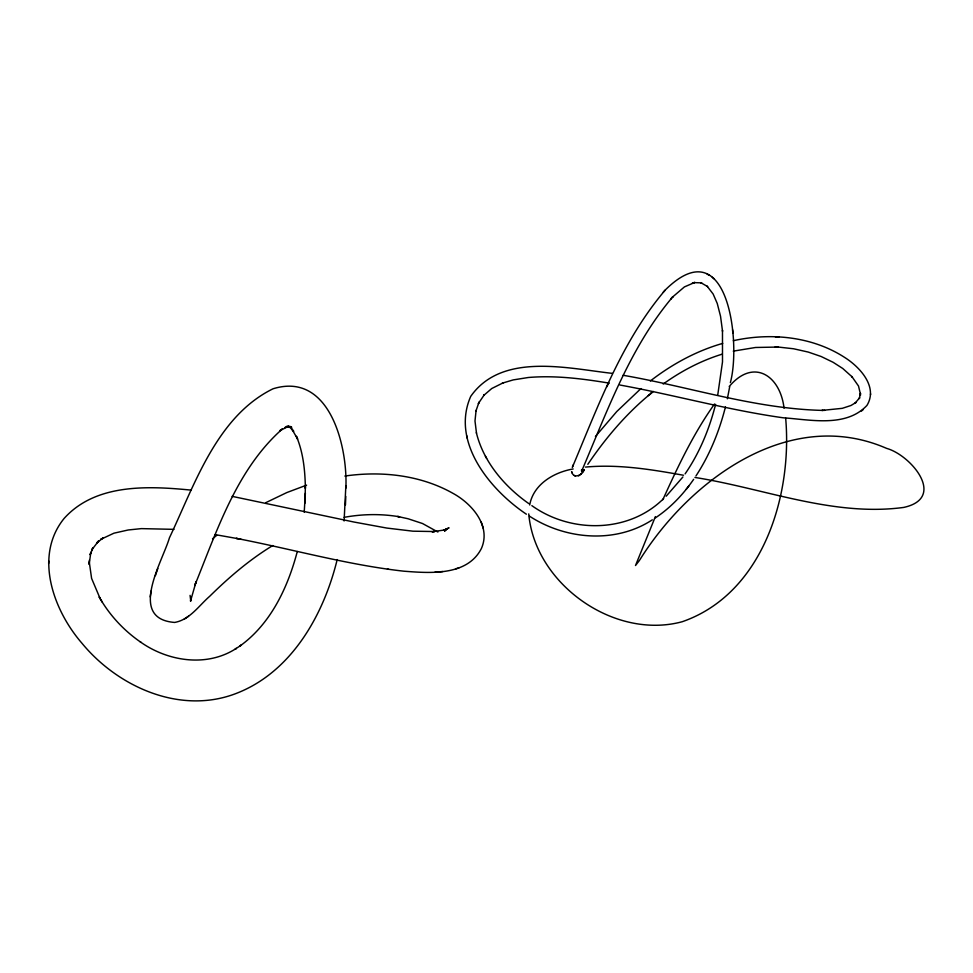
<?xml version="1.0" encoding="UTF-8"?>
<svg xmlns="http://www.w3.org/2000/svg" width="973" height="973" viewBox="0 0 973 973"><rect width="100%" height="100%" fill="white"/><g stroke="black" fill="none" stroke-linecap="round" stroke-linejoin="round"><path stroke-width="1.46" d="M345.865 488.166C347.823 446.996 329.956 371.127 272.999 388.799C216.809 416.383 194.612 484.785 169.424 537.838C162.6 561.421 127.232 618.804 174.654 622.44C189.808 619.777 198.833 605.717 209.73 596.254C228.971 577.293 249.647 559.584 272.781 545.525M345.865 485.612L344.101 520.981M528.74 513.89C534.882 583.861 613.914 640.198 682.231 621.723C762.71 593.798 792.496 495.95 785.661 418.098M305.011 503.09L305.376 485.855L305.376 488.41C305.084 470.737 303.321 452.676 296.388 436.245L297.616 439.103L291.778 428.874L293.712 431.343L289.613 427.074M305.364 493.129L304.221 512.175M345.451 504.987L345.792 496.449M337.193 559.56C323.571 615.447 290.818 673.511 234.152 694.211C178.971 714.328 117.587 686.549 81.951 643.238C53.527 610.521 33.52 556.118 64.133 518.427C95.707 483.313 148.285 485.904 191.219 490.124M48.65 563.416L48.772 561.007M89.37 560.18L89.151 564.389L90.854 552.238L90.124 554.756L93.043 547.617L91.608 550.086L98.687 540.854L96.631 542.995L103.296 537.826L100.766 539.346L113.963 533.18L128.205 529.981L141.365 528.619L173.997 529.348M860.412 394.551L860.363 395.403L860.497 393.262L859.268 398.553L859.694 397.714L855.072 403.187L856.204 402.25M733.326 340.696C770.628 332.438 812.041 336.354 844.6 357.395C859.645 366.857 878.364 386.792 866.943 405.425C845.926 427.792 810.4 419.655 783.216 417.794C728.193 410.071 674.557 395.002 619.947 385.028M870.555 394.685L870.604 393.822M730.358 382.632C741.122 343.262 728.436 227.937 665.605 289.65C621.723 341.024 598.213 405.911 572.294 467.454M150.219 596.911L151.107 591.025M729.714 386.646L727.366 398.784M717.709 395.245L722.501 361.895L722.477 330.504L722.538 331.246L720.531 316.213L717.259 303.491L713.148 294.041L707.03 286.074M529.701 504.987C533.374 484.286 553.905 472.258 573.158 468.962M297.288 551.521C287.874 587.339 270.908 623.632 240.149 645.877L241.353 645.075L235.174 649.125L236.33 648.383C206.969 667.575 167.77 661.47 140.27 641.852L140.817 642.229C123.79 630.54 109.39 614.997 99.21 597.008L102.25 602.141M715.593 404.415C709.353 429.02 699.551 452.931 685.089 473.9M725.457 406.909C719.29 431.234 709.767 454.865 695.975 475.906M194.77 585.661L196.12 581.623L190.501 601.168L191.109 597.215L190.757 600.876L190.076 595.379M582.146 469.959L581.805 470.908L582.413 469.217C581.38 474.569 581.513 468.159 581.672 470.129M157.796 568.56L155.388 575.663M195.135 584.542C217.295 529.871 236.95 469.144 282.292 429.032L279.701 430.747L288.397 426.405L285.04 427.451L290.319 426.502L286.67 426.661L291.608 427.22L288.349 426.344M572.55 466.736L573.182 464.972M582.073 470.154C607.566 410.229 630.297 346.935 672.902 296.668L672.452 297.13L684.408 286.913L694.819 282.413L692.411 282.985M655.388 516.602L635.503 565.52L639.285 560.643M609.305 383.143C582.596 378.74 555.425 375.201 528.327 377.5L513.221 379.908L502.336 383.143L503.017 382.9L491.766 388.507L483.8 395.366L484.299 394.77L478.728 402.968L475.931 411.056L476.089 410.387L474.994 420.993L476.502 433.265M662.844 499.684C677.865 466.687 693.396 433.593 714.535 403.99M608.466 383.374L606.872 386.768M478.728 402.968L478.388 403.625L479.361 401.74M639.602 560.193C689.553 480.005 789.383 406.009 886.622 448.383C911.081 455.145 946.936 497.981 903.735 507.42C833.046 516.967 763.902 488.288 694.929 477.451M587.826 464.328C605.729 437.838 626.673 413.184 651.533 392.958L651.022 393.36L653.37 391.474M582.243 472.477L584.274 469.558C582.584 475.104 573.523 479.494 571.638 471.723M693.664 479.324C683.326 494.26 670.628 507.748 655.437 517.831M682.912 476.965L666.177 496.206M444.673 531.294L446.279 529.203L444.722 530.699M595.427 436.5L616.797 411.506L640.939 388.58M688.981 485.758L686.22 489.297M665.155 290.112L663.294 292.095M672.902 296.668L670.701 298.991L671.139 298.529M580.382 474.678L581.258 473.766M729.227 386.5C753.589 357.614 780.322 375.566 784.056 408.271M663.598 498.602C628.692 533.265 570.847 533.569 531.854 505.644M445.707 529.859L449.027 527.792L443.883 530.09L432 531.757L434.627 531.55L412.929 531.185L386.768 528.059L354.002 522.039L232.121 496.352M651.533 392.958L648.322 395.597L648.833 395.184M861.433 411.056L863.379 409.463M212.528 538.787L216.724 535.357M650.341 380.978C671.954 364.255 696.388 350.9 722.732 343.384M855.79 402.603L850.961 405.498L842.29 408.332L821.881 410.424L824.739 410.351M663.209 384.031C681.149 371.127 700.974 360.679 722.124 354.172M184.189 619.156L188.531 616.237M652.311 519.837C615.337 543.968 565.605 539.699 529.458 516.152M265.702 502.713L286.78 492.581L306.604 485.126M578.449 475.833L579.458 475.371M241.122 539.31L236.305 538.361C292.143 549.1 347.106 564.863 403.734 571.175C429.981 573.219 467.283 576.198 481.416 548.468C491.414 525.748 471.625 503.382 452.652 493.165C420.178 474.946 381.282 470.81 344.856 476.052M455.559 568.864L458.818 567.928M733.265 351.144L755.535 347.483L778.376 347.045L775.165 346.899M344.138 517.344C362.394 513.975 381.258 513.659 399.587 516.809L397.653 516.468L408.088 518.767L422.55 523.535L437.899 532.024M693.931 282.632L701.667 282.863L700.767 282.632L707.663 286.609M585.442 467.089C618.305 464.048 651.217 469.436 683.484 475.25M434.943 572.185L442.788 571.516M822.428 410.399C754.61 408.769 689.553 386.78 623.134 375.286M778.935 336.938L775.299 336.767M778.096 347.033L793.591 348.772L808.247 352.068L821.151 356.507L833.119 362.297L842.74 368.475L852.397 377.123L851.813 376.478L858.514 386.038L860.436 394.114M387.424 569.156L388.738 569.327M612.382 373.377C567.271 368.353 501.837 352.068 470.725 396.376C450.608 442.131 490.185 489.881 526.393 514.206M215.118 534.603L237.266 538.556M288.032 426.502L291.608 427.22M286.828 426.271L289.188 426.746M574.35 475.542L575.371 475.943M707.189 274.179L709.475 275.359M528.984 503.722C505.206 487.108 483.52 462.284 476.356 432.657M712.285 277.256L714.243 278.91M486.609 458.368L485.393 456.191M100.122 598.541L91.596 578.4L89.273 561.98M483.277 528.266L481.258 522.16M571.601 471.613L571.881 472.72M466.639 435.527L467.283 438.251M732.827 333.107L732.572 329.725M447.142 529.142L443.883 530.09L447.142 529.142"/></g></svg>
